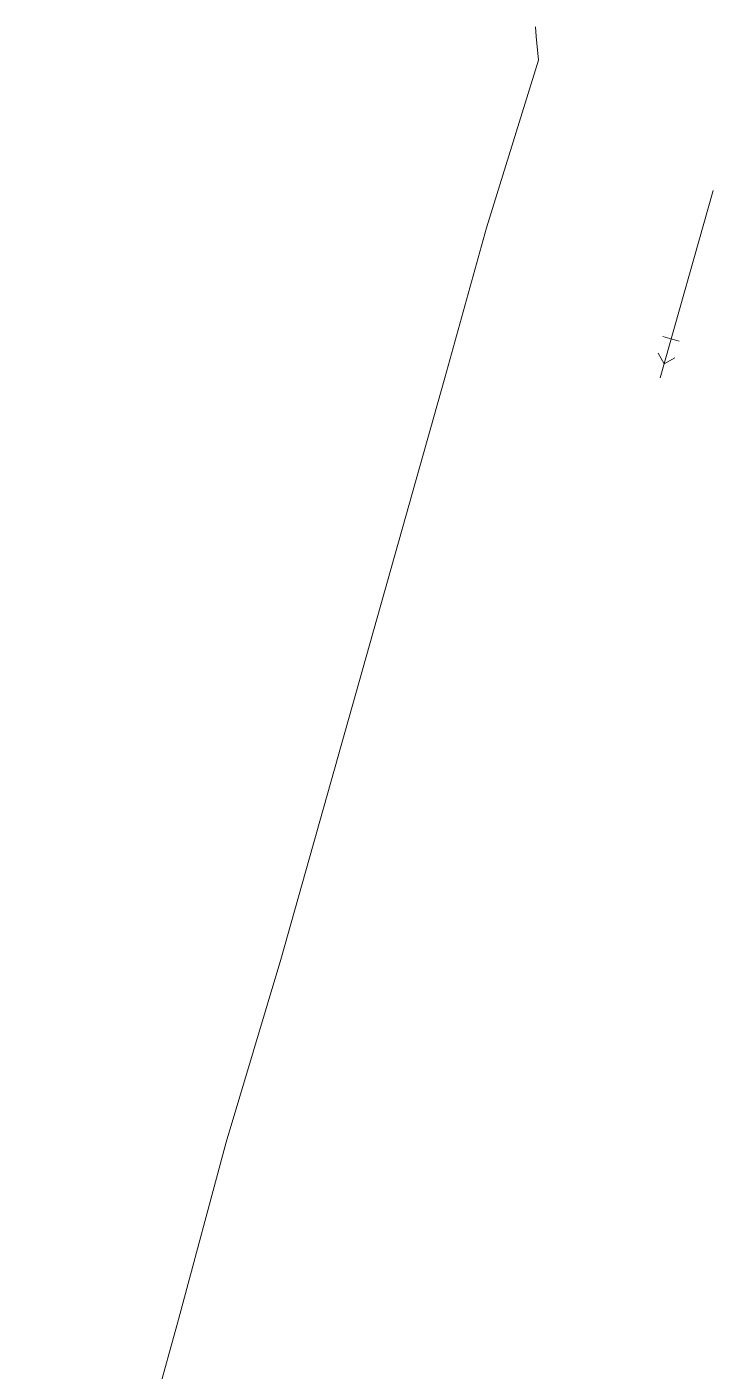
# Model space of a CAD drawing. Header units: metres. Extents: x 7583802 to 7586368, y 5958992 to 5960558.
# Drawn here: x 7586171.3 to 7586227.3, y 5959831 to 5959940.7 of the extents above; entities that cross this region are included whole.
import ezdxf

# ---------------------------------------------------------------- set-up
doc = ezdxf.new("R2010")
doc.units = ezdxf.units.M
for name, pattern in [('4_1', [0]), ('4_SUPE_01', [0]), ('4_SUPW_01', [0])]:
    doc.linetypes.add(name, pattern=pattern)
doc.layers.add('SUPE_L_1', color=1, linetype='4_SUPE_01', lineweight=18)
doc.layers.add('SUPW_L_0', color=5, linetype='4_SUPW_01', lineweight=18)

msp = doc.modelspace()

# ---------------------------------------------------------------- linework, layer by layer
at = {"layer": 'SUPE_L_1', "linetype": '4_SUPE_01'}
for p, q in [((7586227.35, 5959927.33), (7586223.02, 5959912.03)), ((7586223.24, 5959915.4), (7586224.59, 5959915.02)), ((7586222.86, 5959914.05), (7586223.35, 5959913.19)), ((7586224.21, 5959913.67), (7586223.35, 5959913.19))]:
    msp.add_line(p, q, dxfattribs=at)
at = {"layer": 'SUPW_L_0', "linetype": '4_1'}
for p, q in [((7586212.85, 5959940.66), (7586212.91, 5959939.87)), ((7586212.91, 5959939.87), (7586213.11, 5959937.94)), ((7586213.11, 5959937.94), (7586208.84, 5959924.28)), ((7586208.84, 5959924.28), (7586205.45, 5959912.03)), ((7586205.45, 5959912.03), (7586192.07, 5959864.6)), ((7586192.07, 5959864.6), (7586187.6, 5959849.69)), ((7586187.6, 5959849.69), (7586183.71, 5959835.21)), ((7586183.71, 5959835.21), (7586171.34, 5959790.51))]:
    msp.add_line(p, q, dxfattribs=at)

doc.saveas('drawing.dxf')
